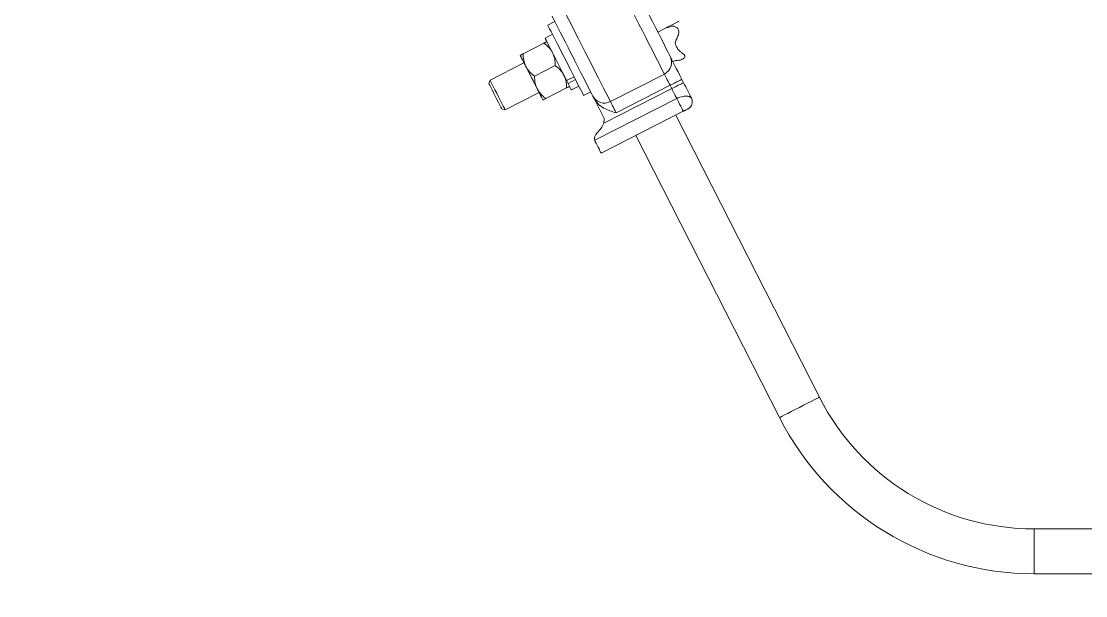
# Model space of a CAD drawing. Header units: millimetres. Extents: x 1587714 to 3094800, y -694377 to -413614.
# Drawn here: x 2352859.8 to 2353263.8, y -550204.1 to -549986.3 of the extents above; entities that cross this region are included whole.
import ezdxf

# ---------------------------------------------------------------- set-up
doc = ezdxf.new("R2010")
doc.units = ezdxf.units.MM

# ---------------------------------------------------------------- blocks, each defined once
blk = doc.blocks.new('poste RT1 vista lateral')
at = {"color": 7, "linetype": 'Continuous', "lineweight": 15}
for p, q in [((-1401.7356, 8759.2633), (-1404.4085, 8757.9014)), ((-1402.609, 8754.37), (-1405.438, 8752.928)), ((-1405.8835, 8751.0054), (-1413.7593, 8746.9923)), ((-1413.4495, 8743.5868), (-1426.3207, 8737.0284)), ((-1401.5592, 8742.5187), (-1409.435, 8738.5056)), ((-1355.9638, 8744.426), (-1356.9067, 8743.9463)), ((-1397.2438, 8736.8462), (-1394.4148, 8738.2882)), ((-1360.1575, 8739.3124), (-1380.6407, 8728.8754)), ((-1426.3207, 8737.0284), (-1426.7577, 8735.6837)), ((-1397.235, 8734.0319), (-1405.1108, 8730.0189)), ((-1397.1913, 8736.7432), (-1396.6778, 8735.7352)), ((-1396.6778, 8735.7352), (-1393.8488, 8737.1771)), ((-1395.4173, 8733.2613), (-1392.5883, 8734.7033)), ((-1357.3309, 8733.7649), (-1383.1288, 8720.6204)), ((-1357.9743, 8735.0276), (-1378.4575, 8724.5915)), ((-1357.3309, 8733.7649), (-1357.9743, 8735.0276)), ((-1353.5194, 8737.2983), (-1352.8759, 8736.0346)), ((-1420.555, 8725.713), (-1407.6838, 8732.2714)), ((-1390.7888, 8731.1709), (-1388.1158, 8732.5337)), ((-1382.9579, 8722.4104), (-1386.8437, 8730.037)), ((-1386.5899, 8714.2127), (-1355.4524, 8730.078)), ((-1421.9001, 8726.1498), (-1420.555, 8725.713)), ((-1352.9629, 8725.1923), (-1384.136, 8709.3089)), ((-1382.948, 8722.3036), (-1383.1288, 8720.6204)), ((-1382.948, 8722.3036), (-1382.9579, 8722.4104)), ((-1301.3218, 8616.7395), (-1355.8342, 8723.7294)), ((-1386.4052, 8713.7625), (-1386.5899, 8714.2127)), ((-1370.9813, 8716.0113), (-1316.469, 8609.0224)), ((0, 8566.7794), (-1219.7942, 8566.7794)), ((-1219.7942, 8549.7792), (0, 8549.7792))]:
    blk.add_line(p, q, dxfattribs=at)
at = {"color": 8, "linetype": 'Continuous', "lineweight": 15}
blk.add_line((-1219.7942, 8566.7794), (-1219.7942, 8549.7792), dxfattribs=at)
at = {"color": 7, "linetype": 'Continuous', "lineweight": 15, "flags": 128}
for points in [[(-1360.1575, 8739.3124), (-1360.5923, 8740.1659), (-1361.1801, 8741.3199), (-1361.9113, 8742.7552), (-1362.7742, 8744.4479), (-1363.7543, 8746.3715), (-1364.836, 8748.4944), (-1366.0015, 8750.7823), (-1367.2319, 8753.197), (-1368.5072, 8755.6994), (-1369.8063, 8758.2495), (-1371.1085, 8760.8054), (-1372.3921, 8763.324), (-1373.6367, 8765.7664), (-1374.8215, 8768.0924), (-1375.9275, 8770.263), (-1376.9366, 8772.2437), (-1377.8325, 8774.0014), (-1378.6003, 8775.5082), (-1379.2277, 8776.7403), (-1379.7045, 8777.6759), (-1380.0228, 8778.3005)], [(-1373.3357, 8776.1891), (-1373.0348, 8775.5988), (-1372.5673, 8774.6813), (-1371.9439, 8773.4578), (-1371.1782, 8771.9548), (-1370.2871, 8770.2067), (-1369.2906, 8768.2507), (-1368.2106, 8766.1307), (-1367.0711, 8763.8943), (-1365.8974, 8761.5912), (-1364.7154, 8759.2719), (-1363.5514, 8756.9869), (-1362.4313, 8754.7886), (-1361.3798, 8752.7249), (-1360.4202, 8750.8414), (-1359.5738, 8749.1801), (-1358.8592, 8747.7782), (-1358.2926, 8746.6662), (-1357.8864, 8745.8689)], [(-1400.506, 8767.8635), (-1400.1877, 8767.2389), (-1399.7108, 8766.3033), (-1399.0834, 8765.0721), (-1398.3156, 8763.5653), (-1397.4197, 8761.8067), (-1396.4106, 8759.8259), (-1395.3046, 8757.6554), (-1394.1197, 8755.3303), (-1392.8752, 8752.888), (-1391.5916, 8750.3684), (-1390.2895, 8747.8125), (-1388.9902, 8745.2633), (-1387.715, 8742.7599), (-1386.4847, 8740.3452), (-1385.3192, 8738.0583), (-1384.2375, 8735.9354), (-1383.2573, 8734.0109), (-1382.3945, 8732.3182), (-1381.6633, 8730.8829), (-1381.0754, 8729.7289), (-1380.6407, 8728.8754)], [(-1398.8828, 8747.0562), (-1399.8886, 8749.0304), (-1400.8407, 8750.8996), (-1401.7169, 8752.619), (-1402.4965, 8754.1487), (-1403.1613, 8755.4533), (-1403.6959, 8756.5024), (-1404.0874, 8757.2711), (-1404.3268, 8757.7412), (-1404.4085, 8757.9014), (-1404.4085, 8757.9014)], [(-1395.7342, 8747.4854), (-1396.4643, 8748.9178), (-1397.6038, 8751.1542), (-1398.6837, 8753.2742), (-1399.6803, 8755.2302), (-1400.5713, 8756.9783), (-1401.3371, 8758.4813), (-1401.9605, 8759.7048), (-1402.428, 8760.6223), (-1402.7288, 8761.2126)], [(-1362.6496, 8755.2168), (-1362.1246, 8755.4848), (-1360.2225, 8756.4538), (-1358.5636, 8757.2987), (-1357.1721, 8758.0082), (-1356.0681, 8758.5709), (-1355.2678, 8758.9781), (-1354.783, 8759.2251), (-1354.6205, 8759.3081)], [(-1357.2878, 8757.4208), (-1358.6239, 8756.9373), (-1359.5315, 8756.8057)], [(-1397.2438, 8736.8462), (-1397.9887, 8738.3082), (-1398.8125, 8739.9247), (-1399.6885, 8741.6441), (-1400.5886, 8743.4113), (-1401.4835, 8745.167), (-1402.344, 8746.856), (-1403.1426, 8748.4238), (-1403.8533, 8749.8181), (-1404.4531, 8750.9959), (-1404.9225, 8751.9171), (-1405.2464, 8752.5523), (-1405.4144, 8752.8822), (-1405.438, 8752.928)], [(-1414.8908, 8746.4154), (-1414.8539, 8746.3429), (-1414.7435, 8746.1264), (-1414.5617, 8745.7697), (-1414.3115, 8745.2786), (-1413.9972, 8744.6616), (-1413.6243, 8743.9301), (-1413.199, 8743.0956), (-1412.7287, 8742.1725)], [(-1390.7888, 8731.1709), (-1390.8079, 8731.209), (-1390.965, 8731.5171), (-1391.2778, 8732.1312), (-1391.7387, 8733.0353), (-1392.3369, 8734.2093), (-1393.0585, 8735.6255), (-1393.8864, 8737.2506), (-1394.8014, 8739.0463), (-1395.7819, 8740.9708), (-1396.8051, 8742.9793), (-1397.8469, 8745.023), (-1398.8828, 8747.0562)], [(-1394.1862, 8744.447), (-1395.1738, 8746.3858), (-1395.7342, 8747.4854)], [(-1357.8864, 8745.8689), (-1357.6298, 8745.3654), (-1357.266, 8744.6511), (-1356.8042, 8743.7451), (-1356.2565, 8742.6703), (-1355.6374, 8741.4544), (-1354.9629, 8740.1307), (-1354.2506, 8738.7335), (-1353.5194, 8737.2983)], [(-1412.7287, 8742.1725), (-1412.2214, 8741.1768), (-1411.6858, 8740.1259), (-1411.1311, 8739.0368), (-1410.5666, 8737.9286), (-1410.0022, 8736.8214), (-1409.4474, 8735.7323), (-1408.9118, 8734.6814), (-1408.4044, 8733.6857)], [(-1387.2796, 8730.8924), (-1387.6858, 8731.6897), (-1388.2524, 8732.8017), (-1388.967, 8734.2036), (-1389.8134, 8735.8649), (-1390.773, 8737.7484), (-1391.8245, 8739.8121), (-1392.9446, 8742.0104), (-1394.1086, 8744.2944), (-1394.1862, 8744.447)], [(-1357.9743, 8735.0276), (-1358.34, 8735.7457), (-1358.696, 8736.4438), (-1359.0332, 8737.1056), (-1359.3427, 8737.7131), (-1359.6165, 8738.251), (-1359.8474, 8738.704), (-1360.0293, 8739.0606), (-1360.1575, 8739.3124)], [(-1421.9001, 8726.1498), (-1421.9828, 8726.3119), (-1422.2254, 8726.7888), (-1422.6114, 8727.546), (-1423.1145, 8728.533), (-1423.7003, 8729.6832), (-1424.3289, 8730.9163), (-1424.9576, 8732.1503), (-1425.5434, 8733.3004), (-1426.0463, 8734.2875), (-1426.4323, 8735.0447), (-1426.675, 8735.5216), (-1426.7577, 8735.6837)], [(-1426.3207, 8737.0284), (-1426.2369, 8736.8643), (-1425.9905, 8736.3808), (-1425.5957, 8735.6055), (-1425.0756, 8734.585), (-1424.4601, 8733.3767), (-1423.7854, 8732.053), (-1423.0904, 8730.6883), (-1422.4157, 8729.3646), (-1421.8003, 8728.1563), (-1421.2801, 8727.1359), (-1420.8853, 8726.3606), (-1420.6389, 8725.877), (-1420.555, 8725.713), (-1420.555, 8725.713)], [(-1408.4044, 8733.6857), (-1407.9341, 8732.7626), (-1407.5089, 8731.9281), (-1407.1359, 8731.1957), (-1406.8217, 8730.5796), (-1406.5714, 8730.0885), (-1406.3896, 8729.7308), (-1406.2794, 8729.5144), (-1406.2423, 8729.4419)], [(-1395.4173, 8733.2613), (-1395.4173, 8733.2613), (-1395.5024, 8733.4282), (-1395.7469, 8733.9089), (-1396.143, 8734.6861), (-1396.6778, 8735.7352)], [(-1353.5194, 8737.2983), (-1353.605, 8737.2544), (-1353.8584, 8737.1247), (-1354.2702, 8736.9149), (-1354.8242, 8736.6326), (-1355.4993, 8736.2893), (-1356.2695, 8735.8963), (-1357.1052, 8735.471), (-1357.9743, 8735.0276)], [(-1352.8759, 8736.0346), (-1352.9615, 8735.9917), (-1353.215, 8735.862), (-1353.6267, 8735.6522), (-1354.1807, 8735.3699), (-1354.8558, 8735.0256), (-1355.626, 8734.6337), (-1356.4617, 8734.2074), (-1357.3309, 8733.7649)], [(-1355.4524, 8730.078), (-1355.6212, 8730.4089), (-1355.8152, 8730.7904), (-1356.0318, 8731.2157), (-1356.2677, 8731.6782), (-1356.5194, 8732.1723), (-1356.7831, 8732.6901), (-1357.055, 8733.2232), (-1357.3309, 8733.7649)], [(-1352.8759, 8736.0346), (-1352.4657, 8735.2297), (-1352.0589, 8734.4315), (-1351.6589, 8733.6466), (-1351.2687, 8732.8808), (-1350.8918, 8732.1408), (-1350.531, 8731.4332), (-1350.1894, 8730.7627), (-1349.8698, 8730.1352)], [(-1386.8437, 8730.037), (-1386.912, 8730.1705), (-1386.9764, 8730.2973), (-1387.037, 8730.4156), (-1387.0936, 8730.5272), (-1387.1462, 8730.6302), (-1387.1948, 8730.7255), (-1387.2393, 8730.8133), (-1387.2796, 8730.8924)], [(-1355.4524, 8730.078), (-1355.1567, 8729.4981), (-1354.7774, 8728.7533), (-1354.3528, 8727.9198), (-1353.9253, 8727.0806), (-1353.538, 8726.3205), (-1353.2296, 8725.7159), (-1353.0313, 8725.3268), (-1352.9629, 8725.1923)], [(-1380.6407, 8728.8754), (-1380.5124, 8728.6246), (-1380.3305, 8728.267), (-1380.0996, 8727.814), (-1379.8259, 8727.277), (-1379.5163, 8726.6695), (-1379.1792, 8726.0077), (-1378.8231, 8725.3087), (-1378.4575, 8724.5915)], [(-1384.136, 8709.3089), (-1384.1918, 8709.4185), (-1384.3549, 8709.739), (-1384.6118, 8710.2425), (-1384.9414, 8710.8901), (-1385.3167, 8711.6263), (-1385.7068, 8712.3921), (-1386.0798, 8713.1236), (-1386.4052, 8713.7625)]]:
    blk.add_lwpolyline(points, dxfattribs=at)
at = {"color": 8, "linetype": 'Continuous', "lineweight": 15, "flags": 128}
blk.add_lwpolyline([(-1301.3218, 8616.7395), (-1301.3633, 8616.7185), (-1301.6924, 8616.5507), (-1302.3364, 8616.2226), (-1303.2671, 8615.7486), (-1304.4438, 8615.1497), (-1305.8149, 8614.4507), (-1307.3208, 8613.683), (-1308.8954, 8612.8809), (-1310.47, 8612.0789), (-1311.9758, 8611.3112), (-1313.347, 8610.6131), (-1314.5236, 8610.0132), (-1315.4543, 8609.5393), (-1316.0983, 8609.2112), (-1316.4275, 8609.0434), (-1316.469, 8609.0224)], dxfattribs=at)
at = {"color": 7, "linetype": 'Continuous', "lineweight": 15}
for centre, radius, start, end in [((-1362.3029, 8743.7272), 4.9085, 295.917651, 25.870178), ((-1382.9505, 8733.2069), 4.9089, 208.130756, 298.069658), ((-1352.5428, 8728.7733), 3, 297, 27), ((-1219.7943, 8658.2792), 91.5, 206.999418, 270), ((-1219.7943, 8658.2792), 108.5, 206.999418, 270)]:
    blk.add_arc(centre, radius, start, end, dxfattribs=at)
for points, knots in [([(-1357.2878, 8757.4208), (-1357.1231, 8757.4513), (-1356.7854, 8757.5138), (-1356.0896, 8757.3372), (-1355.4047, 8756.9098), (-1354.8543, 8756.2502), (-1354.555, 8755.32), (-1354.814, 8754.0535), (-1355.4889, 8752.6487), (-1355.8796, 8751.6236), (-1356.0774, 8751.1046)], [0, 0, 0, 0, 0.06026081, 0.1235019, 0.25529053, 0.34771491, 0.43028182, 0.60178499, 0.79838968, 1, 1, 1, 1]), ([(-1404.7519, 8751.5814), (-1404.795, 8751.5599), (-1404.8825, 8751.5162), (-1405.3902, 8751.2558), (-1405.7723, 8751.0618), (-1405.8835, 8751.0054)], [0, 0, 0, 0, 0.4062993, 0.82729268, 1, 1, 1, 1]), ([(-1405.8835, 8751.0054), (-1405.2503, 8750.4967), (-1403.961, 8749.4608), (-1402.984, 8748.1114), (-1402.6, 8747.3586), (-1402.5897, 8747.3385)], [0, 0, 0, 0, 0.48439344, 0.98627443, 1, 1, 1, 1]), ([(-1354.993, 8748.667), (-1355.2411, 8749.1094), (-1355.6782, 8749.8891), (-1355.9568, 8750.7376), (-1356.0774, 8751.1046)], [0, 0, 0, 0, 0.56745924, 1, 1, 1, 1]), ([(-1414.8908, 8746.4154), (-1414.8478, 8746.4374), (-1414.7603, 8746.4824), (-1414.2525, 8746.7402), (-1413.8704, 8746.9355), (-1413.7593, 8746.9923)], [0, 0, 0, 0, 0.40630099, 0.82726675, 1, 1, 1, 1]), ([(-1413.7593, 8746.9923), (-1413.7204, 8746.1811), (-1413.6411, 8744.5291), (-1413.1199, 8742.9461), (-1412.7388, 8742.1925), (-1412.7287, 8742.1725)], [0, 0, 0, 0, 0.48434531, 0.98630712, 1, 1, 1, 1]), ([(-1402.5897, 8747.3385), (-1402.3301, 8746.7225), (-1401.8016, 8745.4683), (-1401.5928, 8743.8034), (-1401.5667, 8742.8081), (-1401.5592, 8742.5187)], [0, 0, 0, 0, 0.4063555, 0.82734251, 1, 1, 1, 1]), ([(-1354.993, 8748.667), (-1354.7259, 8748.4048), (-1354.179, 8747.8678), (-1353.3293, 8747.2339), (-1352.7434, 8746.7061), (-1352.4758, 8746.3152), (-1352.3879, 8746.0866), (-1352.3829, 8745.87), (-1352.4681, 8745.5979), (-1352.7861, 8745.2272), (-1353.4232, 8744.8676), (-1354.5108, 8744.5029), (-1355.3961, 8744.4561), (-1355.9638, 8744.426)], [0, 0, 0, 0, 0.14067288, 0.28804574, 0.39934457, 0.4347661, 0.46560081, 0.49001616, 0.51486583, 0.57130092, 0.66825699, 0.78727878, 1, 1, 1, 1]), ([(-1412.7287, 8742.1725), (-1412.383, 8741.6005), (-1411.6791, 8740.4358), (-1410.4554, 8739.2875), (-1409.6649, 8738.6818), (-1409.435, 8738.5056)], [0, 0, 0, 0, 0.40628669, 0.82730422, 1, 1, 1, 1]), ([(-1401.5592, 8742.5187), (-1401.208, 8742.2449), (-1400.3773, 8741.5973), (-1399.1969, 8740.4145), (-1398.5786, 8739.3771), (-1398.2655, 8738.8518)], [0, 0, 0, 0, 0.26549656, 0.62811835, 1, 1, 1, 1]), ([(-1409.435, 8738.5056), (-1409.4201, 8738.0605), (-1409.3848, 8737.0076), (-1409.1215, 8735.3575), (-1408.6454, 8734.2476), (-1408.4044, 8733.6857)], [0, 0, 0, 0, 0.26552512, 0.62815408, 1, 1, 1, 1]), ([(-1398.2655, 8738.8518), (-1398.2172, 8738.7539), (-1397.9012, 8738.1138), (-1397.4822, 8736.8326), (-1397.267, 8735.2907), (-1397.2429, 8734.343), (-1397.235, 8734.0319)], [0, 0, 0, 0, 0.06656872, 0.43533214, 0.81462831, 1, 1, 1, 1]), ([(-1408.4044, 8733.6857), (-1408.3537, 8733.589), (-1408.0222, 8732.9568), (-1407.231, 8731.8657), (-1406.1111, 8730.7843), (-1405.358, 8730.2081), (-1405.1108, 8730.0189)], [0, 0, 0, 0, 0.06658104, 0.43526397, 0.81458178, 1, 1, 1, 1]), ([(-1397.235, 8734.0319), (-1396.9378, 8734.1831), (-1396.3325, 8734.4909), (-1396.1055, 8734.6085), (-1396.1035, 8734.6079), (-1396.1034, 8734.6079)], [0, 0, 0, 0, 0.48432603, 0.9863233, 1, 1, 1, 1]), ([(-1405.1108, 8730.0189), (-1405.408, 8729.8678), (-1406.0132, 8729.5602), (-1406.2403, 8729.4413), (-1406.2423, 8729.4419), (-1406.2423, 8729.4419)], [0, 0, 0, 0, 0.48432119, 0.98632344, 1, 1, 1, 1]), ([(-1378.4575, 8724.5915), (-1378.462, 8724.5928), (-1379.2636, 8724.8197), (-1380.8382, 8725.3781), (-1383.2757, 8726.4213), (-1385.4733, 8727.9112), (-1386.4302, 8729.3955), (-1386.8437, 8730.037)], [0, 0, 0, 0, 0.0013648, 0.24363307, 0.48732076, 0.77842718, 1, 1, 1, 1]), ([(-1355.4524, 8730.078), (-1355.2165, 8730.1899), (-1354.6468, 8730.4602), (-1353.6787, 8730.757), (-1352.445, 8730.9604), (-1351.4597, 8730.9268), (-1350.5592, 8730.7264), (-1350.08, 8730.4689), (-1349.9125, 8730.2031), (-1349.8698, 8730.1352)], [0, 0, 0, 0, 0.09679499, 0.23387866, 0.38215488, 0.60324916, 0.69375867, 0.92178137, 1, 1, 1, 1]), ([(-1351.1808, 8726.1002), (-1351.2199, 8726.0805), (-1351.2982, 8726.0408), (-1351.7667, 8725.8006), (-1352.2707, 8725.5456), (-1352.6351, 8725.3588), (-1352.8692, 8725.2399), (-1352.9629, 8725.1923)], [0, 0, 0, 0, 0.32647408, 0.65591991, 0.79912221, 0.91961804, 1, 1, 1, 1]), ([(-1383.1288, 8720.6204), (-1383.4362, 8719.9762), (-1384.1325, 8718.5168), (-1385.5931, 8717.1953), (-1386.4313, 8715.9774), (-1386.6969, 8715.2156), (-1386.6989, 8714.6221), (-1386.6235, 8714.3387), (-1386.5899, 8714.2127)], [0, 0, 0, 0, 0.26220577, 0.5940233, 0.72017051, 0.82006195, 0.91994092, 1, 1, 1, 1])]:
    blk.add_open_spline(points, degree=3, knots=knots, dxfattribs=at)

msp = doc.modelspace()

# ---------------------------------------------------------------- linework, layer by layer
at = {"color": 4}
msp.add_arc((2329812.6493, -174436.0401), 376039.5661, 266.337515646, 273.672012929, dxfattribs=at)
at = {"color": 5}
msp.add_arc((2329906.2827, -169329.9127), 381161.6973, 266.324495798, 273.656697268, dxfattribs=at)

# ---------------------------------------------------------------- block references
msp.add_blockref('poste RT1 vista lateral', (2354464.0477, -558745.6049))

doc.saveas('drawing.dxf')
